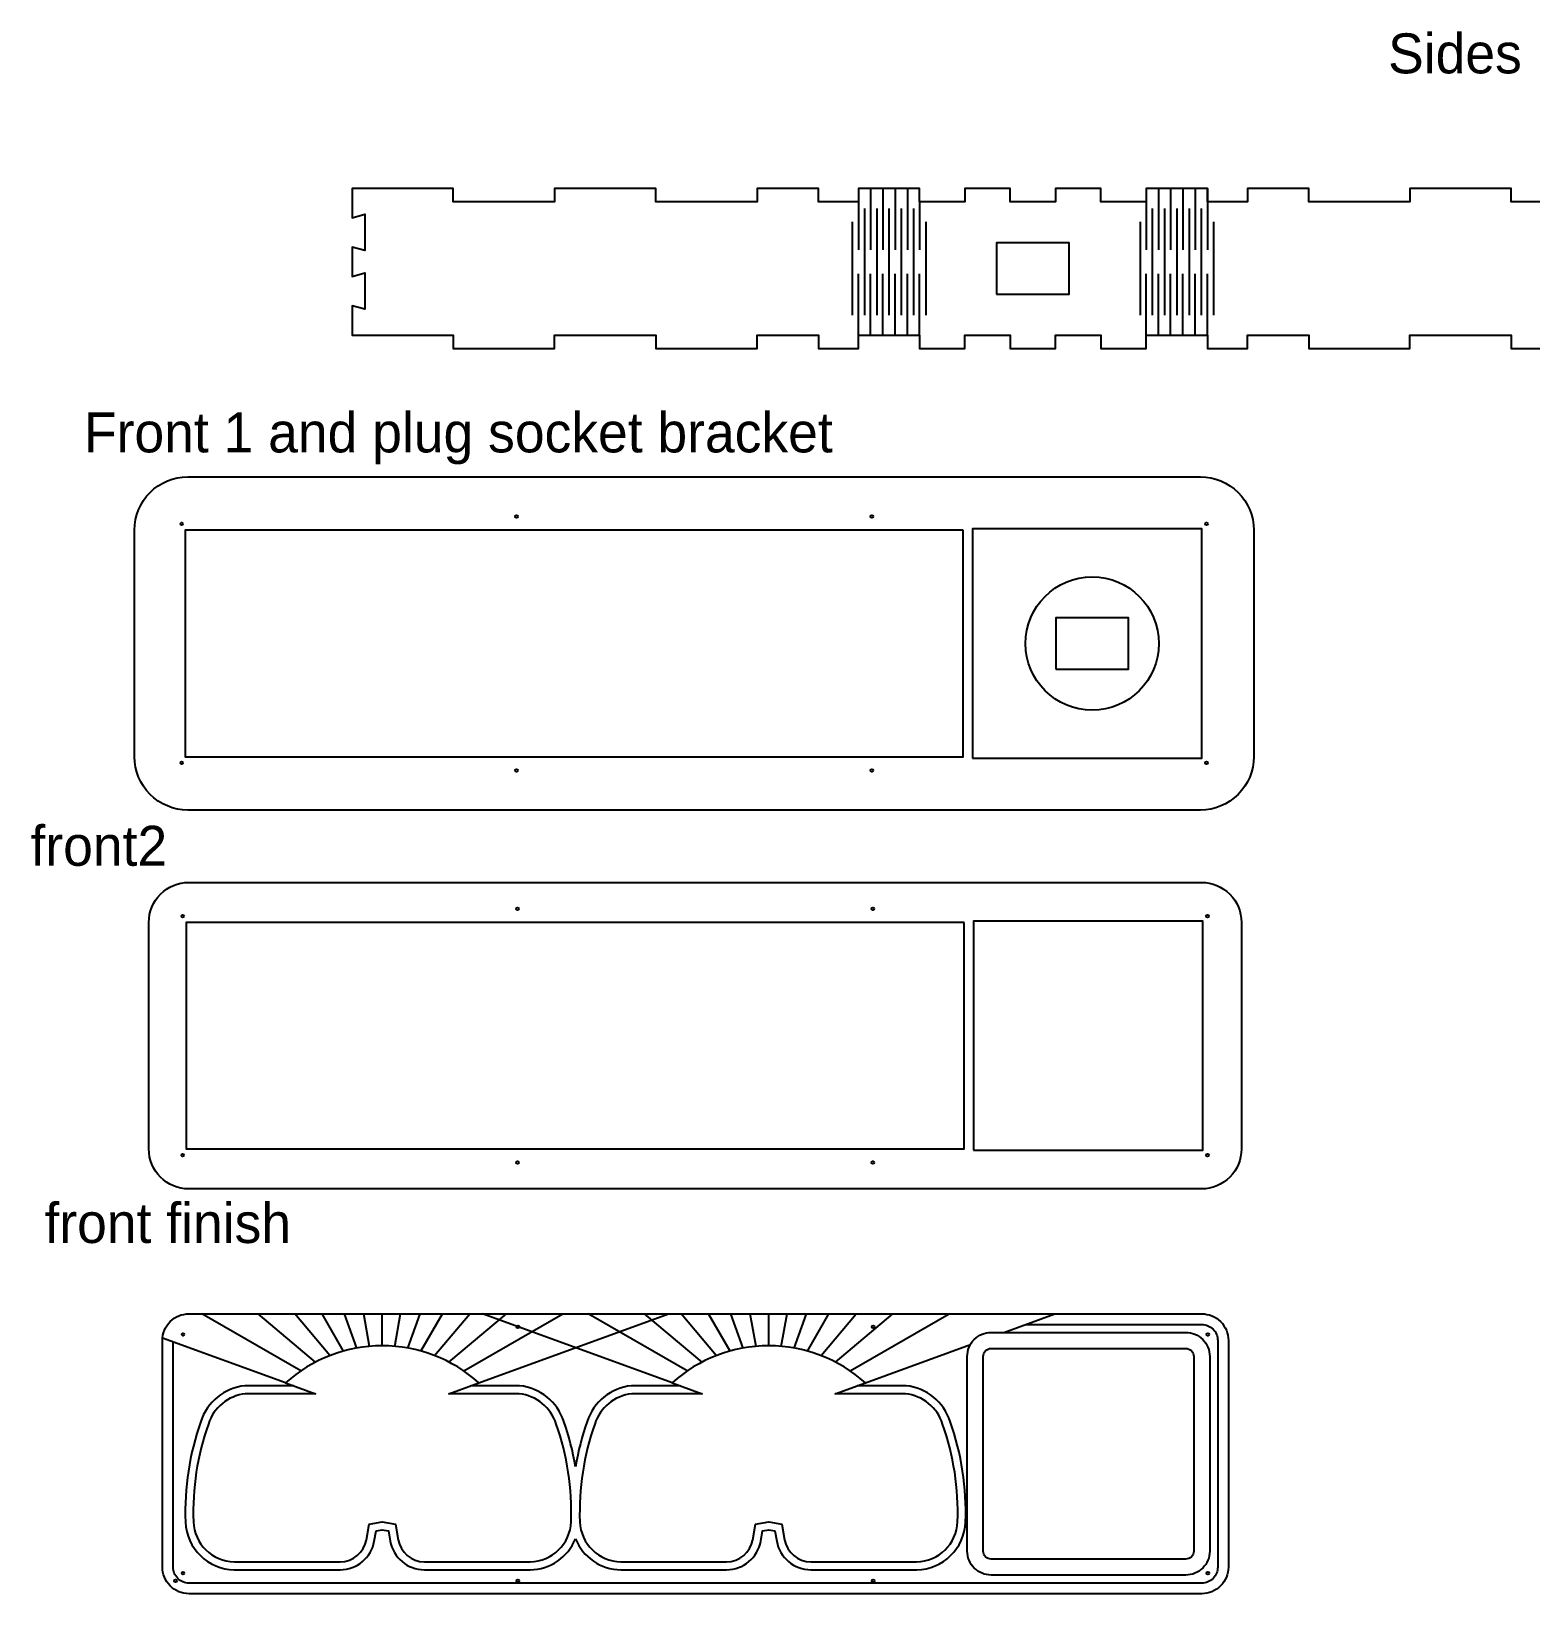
# Model space of a CAD drawing. Extents: x 603 to 3085, y 516 to 1117.
# Drawn here: x 603 to 1165, y 531 to 1117 of the extents above; entities that cross this region are included whole.
import ezdxf

# ---------------------------------------------------------------- set-up
doc = ezdxf.new("R2010")
doc.units = 0
doc.layers.get('0').update_dxf_attribs({"linetype": 'CONTINUOUS'})

# ---------------------------------------------------------------- blocks, each defined once
blk = doc.blocks.new('*U11')
blk.add_text('front2', height=15).set_placement((602.51, 803.61))
blk = doc.blocks.new('*U12')
blk.add_text('front finish', height=15).set_placement((607.75, 662.12))
blk = doc.blocks.new('*U65')
blk.add_text('Front 1 and plug socket bracket', height=15).set_placement((622.58, 958.67))
blk = doc.blocks.new('*U83')
blk.add_text('Sides', height=15).set_placement((1111.95, 1100.84))

msp = doc.modelspace()

# ---------------------------------------------------------------- linework, layer by layer
for p, q in [((913.16, 1057.68), (913.16, 1034.68)), ((917.76, 1057.68), (917.76, 1034.68)), ((922.36, 1057.68), (922.36, 1034.68)), ((926.96, 1057.68), (926.96, 1034.68)), ((931.56, 1057.68), (931.56, 1034.68)), ((1025.76, 1057.68), (1025.76, 1034.68)), ((1030.36, 1057.68), (1030.36, 1034.68)), ((1034.96, 1057.68), (1034.96, 1034.68)), ((1039.56, 1057.68), (1039.56, 1034.68)), ((1044.16, 1057.68), (1044.16, 1034.68)), ((915.46, 1050.18), (915.46, 1010.18)), ((920.06, 1050.18), (920.06, 1010.18)), ((924.66, 1050.18), (924.66, 1010.18)), ((929.26, 1050.18), (929.26, 1010.18)), ((933.86, 1050.18), (933.86, 1010.18)), ((936.16, 1052.68), (936.16, 1034.68)), ((1021.16, 1052.68), (1021.16, 1034.68)), ((1023.46, 1050.18), (1023.46, 1010.18)), ((1028.06, 1050.18), (1028.06, 1010.18)), ((1032.66, 1050.18), (1032.66, 1010.18)), ((1037.26, 1050.18), (1037.26, 1010.18)), ((1041.86, 1050.18), (1041.86, 1010.18)), ((910.86, 1045.18), (910.86, 1010.18)), ((938.46, 1045.18), (938.46, 1010.18)), ((1018.86, 1045.18), (1018.86, 1010.18)), ((1046.46, 1045.18), (1046.46, 1010.18)), ((913.16, 1002.68), (913.16, 1025.68)), ((917.76, 1002.68), (917.76, 1025.68)), ((922.36, 1002.68), (922.36, 1025.68)), ((926.96, 1002.68), (926.96, 1025.68)), ((931.56, 1002.68), (931.56, 1025.68)), ((936.16, 1002.68), (936.16, 1025.68)), ((1021.16, 1002.68), (1021.16, 1025.68)), ((1025.76, 1002.68), (1025.76, 1025.68)), ((1030.36, 1002.68), (1030.36, 1025.68)), ((1034.96, 1002.68), (1034.96, 1025.68)), ((1039.56, 1002.68), (1039.56, 1025.68)), ((1044.16, 1002.68), (1044.16, 1025.68))]:
    msp.add_line(p, q)
at = {"color": 1}
for p, q in [((703.93, 614.12), (666.8, 635.56)), ((709.5, 617.46), (687.93, 635.56)), ((714.87, 619.88), (701.71, 635.56)), ((720.02, 621.59), (711.95, 635.56)), ((724.97, 622.72), (720.29, 635.56)), ((729.78, 623.35), (727.63, 635.56)), ((734.52, 623.56), (734.52, 635.57)), ((739.26, 623.35), (741.42, 635.56)), ((744.08, 622.72), (748.75, 635.56)), ((749.03, 621.59), (757.1, 635.56)), ((754.17, 619.88), (767.33, 635.56)), ((759.54, 617.46), (781.12, 635.56)), ((765.11, 614.12), (802.24, 635.56)), ((770.8, 609.67), (841.95, 635.56)), ((843.25, 609.67), (772.1, 635.56)), ((848.93, 614.12), (811.8, 635.56)), ((854.5, 617.46), (832.93, 635.56)), ((859.87, 619.88), (846.71, 635.56)), ((865.02, 621.59), (856.95, 635.56)), ((869.97, 622.72), (865.29, 635.56)), ((874.78, 623.35), (872.63, 635.56)), ((879.52, 623.56), (879.52, 635.57)), ((884.26, 623.35), (886.42, 635.56)), ((889.08, 622.72), (893.75, 635.56)), ((894.03, 621.59), (902.1, 635.56)), ((899.17, 619.88), (912.33, 635.56)), ((904.54, 617.46), (926.12, 635.56)), ((910.11, 614.12), (947.24, 635.56)), ((967.71, 628.56), (986.95, 635.56)), ((698.25, 609.67), (652.06, 626.48)), ((915.8, 609.67), (955.2, 624.01))]:
    msp.add_line(p, q, dxfattribs=at)
msp.add_lwpolyline([(1196.16, 1052.68), (1158.16, 1052.68), (1158.16, 1057.68), (1120.16, 1057.68), (1120.16, 1052.68), (1082.16, 1052.68), (1082.16, 1057.68), (1059.16, 1057.68), (1059.16, 1052.68), (1044.16, 1052.68), (1044.16, 1057.68), (1021.16, 1057.68), (1021.16, 1052.68), (1004.16, 1052.68), (1004.16, 1057.68), (987.16, 1057.68), (987.16, 1052.68), (970.16, 1052.68), (970.16, 1057.68), (953.16, 1057.68), (953.16, 1052.68), (936.16, 1052.68), (936.16, 1057.68), (913.16, 1057.68), (913.16, 1052.68), (898.16, 1052.68), (898.16, 1057.68), (875.16, 1057.68), (875.16, 1052.68), (837.16, 1052.68), (837.16, 1057.68), (799.16, 1057.68), (799.16, 1052.68), (761.16, 1052.68), (761.16, 1057.68), (723.16, 1057.68), (723.16, 1046.68), (727.99, 1047.97), (727.99, 1034.39), (723.16, 1035.68), (723.16, 1024.68), (727.99, 1025.97), (727.99, 1012.39), (723.16, 1013.68), (723.16, 1002.68), (761.16, 1002.68), (761.16, 997.68), (799.16, 997.68), (799.16, 1002.68), (837.16, 1002.68), (837.16, 997.68), (875.16, 997.68), (875.16, 1002.68), (898.16, 1002.68), (898.16, 997.68), (913.16, 997.68), (913.16, 1002.68), (936.16, 1002.68), (936.16, 997.68), (953.16, 997.68), (953.16, 1002.68), (970.16, 1002.68), (970.16, 997.68), (987.16, 997.68), (987.16, 1002.68), (1004.16, 1002.68), (1004.16, 997.68), (1021.16, 997.68), (1021.16, 1002.68), (1044.16, 1002.68), (1044.16, 997.68), (1059.16, 997.68), (1059.16, 1002.68), (1082.16, 1002.68), (1082.16, 997.68), (1120.16, 997.68), (1120.16, 1002.68), (1158.16, 1002.68), (1158.16, 997.68), (1196.16, 997.68)])
for points in [[(965.06, 1018.08), (992.26, 1018.08), (992.26, 1037.28), (965.06, 1037.28)], [(952.53, 929.52), (660.53, 929.52), (660.53, 844.52), (952.53, 844.52)], [(956.03, 844.02), (1042.03, 844.02), (1042.03, 930.02), (956.03, 930.02)], [(987.32, 877.37), (1014.52, 877.37), (1014.52, 896.57), (987.32, 896.57)], [(952.91, 782.39), (660.91, 782.39), (660.91, 697.39), (952.91, 697.39)], [(956.41, 696.89), (1042.41, 696.89), (1042.41, 782.89), (956.41, 782.89)]]:
    msp.add_lwpolyline(points, close=True)
for points in [[(641.53, 929.52, -0.414214), (661.53, 949.52), (1041.53, 949.52, -0.414214), (1061.53, 929.52), (1061.53, 844.52, -0.414214), (1041.53, 824.52), (661.53, 824.52, -0.414214), (641.53, 844.52)], [(646.91, 782.39, -0.414214), (661.91, 797.39), (1041.91, 797.39, -0.414214), (1056.91, 782.39), (1056.91, 697.39, -0.414214), (1041.91, 682.39), (661.91, 682.39, -0.414214), (646.91, 697.39)], [(652.02, 625.56, -0.414214), (662.02, 635.56), (1042.02, 635.56, -0.414214), (1052.02, 625.56), (1052.02, 540.56, -0.414214), (1042.02, 530.56), (662.02, 530.56, -0.414214), (652.02, 540.56)], [(734.52, 623.56, 0.184973), (698.25, 609.67), (709.52, 605.56), (683.13, 605.56, 0.296131), (669.26, 594.22, 0.093309), (663.64, 557.56, 0.396429), (679.02, 542.56), (718.72, 542.56, 0.36397), (728.56, 550.83), (729.6, 556.69), (734.52, 557.56), (739.45, 556.69), (740.48, 550.83, 0.36397), (750.33, 542.56), (790.02, 542.56, 0.396429), (805.41, 557.56, 0.093309), (799.79, 594.22, 0.296131), (785.91, 605.56), (759.52, 605.56), (770.8, 609.67, 0.184973)], [(879.52, 623.56, 0.184973), (843.25, 609.67), (854.52, 605.56), (828.13, 605.56, 0.296131), (814.26, 594.22, 0.093309), (808.64, 557.56, 0.396429), (824.02, 542.56), (863.72, 542.56, 0.36397), (873.56, 550.83), (874.6, 556.69), (879.52, 557.56), (884.45, 556.69), (885.48, 550.83, 0.36397), (895.33, 542.56), (935.02, 542.56, 0.396429), (950.41, 557.56, 0.093309), (944.79, 594.22, 0.296131), (930.91, 605.56), (904.52, 605.56), (915.8, 609.67, 0.184973)], [(1039.02, 546.56, -0.414214), (1036.02, 543.56), (963.02, 543.56, -0.414214), (960.02, 546.56), (960.02, 619.56, -0.414214), (963.02, 622.56), (1036.02, 622.56, -0.414214), (1039.02, 619.56)]]:
    msp.add_lwpolyline(points, format="xyb", close=True)
for points in [[(975.96, 631.56), (1042.02, 631.56, -0.414214), (1048.02, 625.56), (1048.02, 540.56, -0.414214), (1042.02, 534.56), (662.02, 534.56, -0.414214), (656.02, 540.56), (656.02, 625.03)], [(701.28, 608.56), (682.98, 608.56, 0.297908), (666.41, 595.18, 0.093242), (660.64, 557.45, 0.397084), (679, 539.56), (718.72, 539.56, 0.36397), (731.52, 550.3), (732.19, 554.1), (734.52, 554.52), (736.86, 554.1), (737.53, 550.3, 0.36397), (750.33, 539.56), (790.05, 539.56, 0.299744), (807.02, 551.15, 0.299744)], [(807.02, 578.17, 0.042613), (802.63, 595.18, 0.297908), (786.07, 608.56), (767.77, 608.56)], [(846.28, 608.56), (827.98, 608.56, 0.297908), (811.41, 595.18, 0.042613), (807.02, 578.17, 0.042613)], [(807.02, 551.15, 0.299744), (824, 539.56), (863.72, 539.56, 0.36397), (876.52, 550.3), (877.19, 554.1), (879.52, 554.52), (881.86, 554.1), (882.53, 550.3, 0.36397), (895.33, 539.56), (935.05, 539.56, 0.397084), (953.41, 557.45, 0.093242), (947.63, 595.18, 0.297908), (931.07, 608.56), (912.77, 608.56)]]:
    msp.add_lwpolyline(points, format="xyb", dxfattribs=at)
msp.add_lwpolyline([(1045.02, 546.56, -0.414214), (1036.02, 537.56), (963.02, 537.56, -0.414214), (954.02, 546.56), (954.02, 619.56, -0.414214), (963.02, 628.56), (1036.02, 628.56, -0.414214), (1045.02, 619.56)], format="xyb", close=True, dxfattribs=at)
for centre, radius in [((659.23, 931.82), 0.5), ((784.87, 934.65), 0.5), ((918.2, 934.65), 0.5), ((1043.83, 931.82), 0.5), ((1000.92, 886.97), 25), ((659.23, 842.22), 0.5), ((784.87, 839.4), 0.5), ((918.2, 839.4), 0.5), ((1043.83, 842.22), 0.5), ((785.24, 787.52), 0.5), ((918.58, 787.52), 0.5), ((659.61, 784.69), 0.5), ((1044.21, 784.69), 0.5), ((659.61, 695.1), 0.5), ((785.24, 692.27), 0.5), ((918.58, 692.27), 0.5), ((1044.21, 695.1), 0.5), ((659.72, 627.86), 0.5), ((785.36, 630.69), 0.5), ((918.69, 630.69), 0.5), ((1044.32, 627.86), 0.5), ((656.9, 535.44), 0.5), ((659.72, 538.26), 0.5), ((785.36, 535.44), 0.5), ((918.69, 535.44), 0.5), ((1044.32, 538.26), 0.5)]:
    msp.add_circle(centre, radius)

# ---------------------------------------------------------------- block references
for name in ['*U83', '*U65', '*U11', '*U12']:
    msp.add_blockref(name, (0, 0))

doc.saveas('drawing.dxf')
